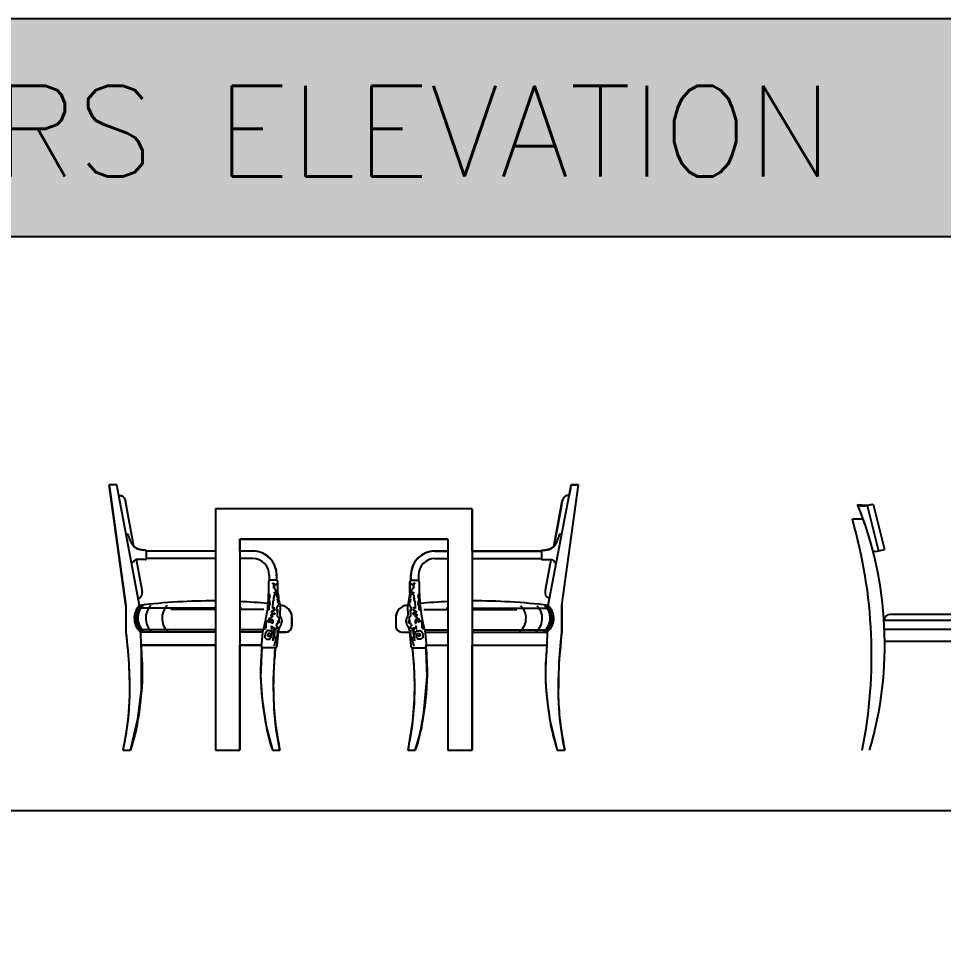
# Model space of a CAD drawing. Header units: millimetres. Extents: x 37301 to 64830, y 24173 to 38860.
# Drawn here: x 52161 to 55226, y 35821 to 38860 of the extents above; entities that cross this region are included whole.
import ezdxf

# ---------------------------------------------------------------- set-up
doc = ezdxf.new("R2010")
doc.units = ezdxf.units.MM
doc.layers.add('www.cad-blocks.net', color=7, linetype='Continuous')
doc.styles.get("Standard").update_dxf_attribs({"font": 'arial.ttf'})

# ---------------------------------------------------------------- blocks, each defined once
blk = doc.blocks.new('A$C2D207525')
for p, q in [((25, 880), (0, 880)), ((0, 880), (22.5, 719)), ((55.8, 480), (0, 880)), ((25, 880), (0, 880)), ((31.7, 844.5), (25, 880)), ((31.7, 844.5), (25, 880)), ((1499.8, 480), (1555.6, 880)), ((1499.8, 480), (1555.6, 880)), ((1530.6, 880), (1523.9, 844.5)), ((1523.9, 844.5), (1530.6, 880)), ((1555.6, 880), (1530.6, 880)), ((1530.6, 880), (1555.6, 880)), ((41, 843.3), (31.7, 844.5)), ((100.8, 480), (31.7, 844.5)), ((45.4, 841.2), (41, 843.3)), ((50.2, 836), (45.4, 841.2)), ((52.7, 830.8), (50.2, 836)), ((54, 826.7), (52.7, 830.8)), ((1454.8, 480), (1523.9, 844.5)), ((1502.3, 829.1), (1500.7, 822.2)), ((1505.4, 836.1), (1502.3, 829.1)), ((1509, 840.3), (1505.4, 836.1)), ((1512.6, 842.6), (1509, 840.3)), ((1519.9, 844.3), (1512.6, 842.6)), ((1523.9, 844.5), (1519.9, 844.3)), ((82.3, 675.6), (54, 826.7)), ((82.3, 675.6), (54, 826.7)), ((1202.8, 800), (352.8, 800)), ((352.8, 800), (352.8, 660)), ((1202.8, 660), (1202.8, 800)), ((1473.3, 675.6), (1501.6, 826.7)), ((1498.7, 811.2), (1473.3, 675.6)), ((1500.7, 822.2), (1498.7, 811.2)), ((22.5, 719), (55.8, 480)), ((56.2, 715.5), (63, 715.8)), ((1499.4, 715.5), (1492.6, 715.8)), ((87.5, 671), (82.3, 675.6)), ((432.8, 660), (432.8, 700)), ((432.8, 700), (1122.8, 700)), ((1122.8, 700), (1122.8, 660)), ((1473.3, 675.6), (1470.9, 673.3)), ((94.5, 666.9), (87.5, 671)), ((101.2, 664.7), (94.5, 666.9)), ((109.6, 663.4), (101.2, 664.7)), ((119.3, 663.2), (109.6, 663.4)), ((120.9, 662.8), (119.3, 663.2)), ((122.3, 660.2), (120.9, 662.8)), ((122.3, 660), (122.3, 660.2)), ((352.8, 660), (122.3, 660)), ((122.3, 660), (122.3, 635)), ((352.8, 660), (122.3, 660)), ((475.8, 660), (432.8, 660)), ((475.8, 660), (432.8, 660)), ((483.7, 659.6), (475.8, 660)), ((496.1, 657.4), (483.7, 659.6)), ((509.1, 652.7), (496.1, 657.4)), ((526.9, 641.6), (509.1, 652.7)), ((1035.9, 646.8), (1024.9, 638.2)), ((1047.3, 653.1), (1035.9, 646.8)), ((1056.9, 656.6), (1047.3, 653.1)), ((1071.3, 659.5), (1056.9, 656.6)), ((1076.8, 659.9), (1071.3, 659.5)), ((1122.8, 660), (1076.8, 659.9)), ((1079.8, 660), (1122.8, 660)), ((1429.1, 660), (1202.8, 660)), ((1202.8, 660), (1433.3, 660)), ((1433.3, 660.2), (1429.1, 660)), ((1434.2, 662.4), (1433.3, 660.2)), ((1433.3, 660), (1433.3, 635)), ((1443, 663.3), (1434.2, 662.4)), ((1456.3, 665.2), (1443, 663.3)), ((1462.4, 667.5), (1456.3, 665.2)), ((1470.9, 673.3), (1462.4, 667.5)), ((79.9, 622.1), (73.8, 622.2)), ((119.3, 631.7), (89, 631.7)), ((109.8, 530.6), (90.7, 631.7)), ((122.3, 635), (122.3, 634.7)), ((352.8, 635), (122.3, 635)), ((475.8, 635), (432.8, 635)), ((538.7, 629.4), (526.9, 641.6)), ((548.1, 614.3), (538.7, 629.4)), ((554.9, 592.1), (548.1, 614.3)), ((1011.8, 622.2), (1005.7, 610.1)), ((1024.9, 638.2), (1011.8, 622.2)), ((1079.8, 635), (1122.8, 635)), ((1202.8, 635), (1433.3, 635)), ((1433.3, 635), (1433.3, 634.7)), ((1436.3, 631.7), (1466.6, 631.7)), ((1445.8, 530.6), (1464.9, 631.7)), ((1475.7, 622.1), (1481.8, 622.2)), ((555.8, 561.9), (554.9, 592.1)), ((1000, 585.1), (999.8, 563.1)), ((1002, 598.7), (1000, 585.1)), ((1005.7, 610.1), (1002, 598.7)), ((528.1, 558.3), (528.1, 533.7)), ((530.8, 580), (530.8, 562.8)), ((554.3, 563.3), (533.1, 563.3)), ((542.8, 551.9), (542.8, 553.7)), ((542.8, 553.7), (545.5, 553.7)), ((543.7, 551.9), (542.8, 551.9)), ((543.7, 550.1), (543.7, 551.9)), ((545.5, 553.7), (545.5, 549.2)), ((555.8, 563.1), (555.8, 580)), ((557.8, 561.9), (555.8, 561.9)), ((559.3, 558.3), (557.8, 561.9)), ((559.3, 555.4), (559.3, 558.3)), ((559.3, 521.7), (559.3, 558.3)), ((559.3, 525.2), (559.3, 555.4)), ((996.8, 560.5), (996.3, 558.3)), ((996.3, 558.3), (996.3, 521.7)), ((996.3, 521.7), (996.3, 558.3)), ((998.4, 562.4), (996.8, 560.5)), ((999.8, 563.1), (998.4, 562.4)), ((999.8, 563.1), (999.8, 580)), ((1001.3, 563.3), (1022.5, 563.3)), ((1012.8, 553.7), (1010.1, 553.7)), ((1010.1, 553.7), (1010.1, 549.2)), ((1011.9, 550.1), (1011.9, 551.9)), ((1011.9, 551.9), (1012.8, 551.9)), ((1012.8, 551.9), (1012.8, 553.7)), ((1024.8, 580), (1024.8, 562.8)), ((1027.5, 558.3), (1027.5, 533.7)), ((545.5, 550.1), (543.7, 550.1)), ((545.5, 537.4), (545.5, 550.1)), ((545.5, 549.2), (548.2, 549.2)), ((549.2, 539.2), (545.5, 539.2)), ((545.5, 539.2), (545.5, 537.4)), ((547.3, 523.8), (547.3, 521.1)), ((548.2, 549.2), (548.2, 548.3)), ((548.2, 548.3), (550.1, 548.3)), ((549.2, 534.7), (549.2, 539.2)), ((550.1, 534.7), (549.2, 534.7)), ((550.1, 548.3), (550.1, 546.5)), ((550.1, 546.5), (551.9, 546.5)), ((550.1, 531.1), (550.1, 534.7)), ((552.8, 531.1), (550.1, 531.1)), ((551.9, 546.5), (551.9, 551)), ((551.9, 551), (554.6, 551)), ((552.8, 523.8), (552.8, 531.1)), ((553.7, 523.8), (552.8, 523.8)), ((553.7, 520.2), (553.7, 523.8)), ((560.2, 513.3), (559.3, 525.2)), ((996.3, 521.7), (989.8, 480)), ((1003.7, 551), (1001, 551)), ((1001.9, 520.2), (1001.9, 523.8)), ((1001.9, 523.8), (1002.8, 523.8)), ((1002.8, 523.8), (1002.8, 531.1)), ((1002.8, 531.1), (1005.5, 531.1)), ((1003.7, 546.5), (1003.7, 551)), ((1005.5, 546.5), (1003.7, 546.5)), ((1007.4, 548.3), (1005.5, 548.3)), ((1005.5, 548.3), (1005.5, 546.5)), ((1005.5, 531.1), (1005.5, 534.7)), ((1005.5, 534.7), (1006.4, 534.7)), ((1006.4, 534.7), (1006.4, 539.2)), ((1006.4, 539.2), (1010.1, 539.2)), ((1010.1, 549.2), (1007.4, 549.2)), ((1007.4, 549.2), (1007.4, 548.3)), ((1008.3, 523.8), (1008.3, 521.1)), ((1010.1, 537.4), (1010.1, 550.1)), ((1010.1, 550.1), (1011.9, 550.1)), ((1010.1, 539.2), (1010.1, 537.4)), ((530.1, 502.1), (529.2, 502.1)), ((529.2, 502.1), (529.2, 496.6)), ((529.2, 496.6), (530.1, 496.6)), ((530.1, 518.4), (530.1, 515.7)), ((530.1, 515.7), (531.9, 515.7)), ((531.9, 504.8), (530.1, 504.8)), ((530.1, 504.8), (530.1, 502.1)), ((530.1, 496.6), (530.1, 494.8)), ((530.1, 494.8), (531, 494.8)), ((531, 494.8), (531, 490.3)), ((531.9, 515.7), (531.9, 512)), ((531.9, 512), (532.8, 512)), ((533.7, 509.3), (531.9, 509.3)), ((531.9, 509.3), (531.9, 504.8)), ((532.8, 512), (532.8, 509.3)), ((532.8, 509.3), (533.7, 509.3)), ((542.8, 491.2), (541.9, 491.2)), ((541.9, 491.2), (541.9, 489.4)), ((545.5, 494.8), (542.8, 494.8)), ((542.8, 494.8), (542.8, 491.2)), ((545.5, 504.8), (544.6, 504.8)), ((544.6, 504.8), (544.6, 496.6)), ((544.6, 496.6), (545.5, 496.6)), ((546.4, 511.1), (545.5, 511.1)), ((545.5, 511.1), (545.5, 503.9)), ((545.5, 503.9), (545.5, 506.6)), ((545.5, 506.6), (545.5, 504.8)), ((545.5, 503.9), (548.2, 503.9)), ((548.2, 503.9), (545.5, 503.9)), ((545.5, 496.6), (545.5, 494.8)), ((547.3, 512.9), (546.4, 512.9)), ((546.4, 512.9), (546.4, 511.1)), ((547.3, 521.1), (548.2, 521.1)), ((549.2, 514.8), (547.3, 514.8)), ((547.3, 514.8), (547.3, 512.9)), ((548.2, 521.1), (548.2, 518.4)), ((548.2, 518.4), (549.2, 518.4)), ((549.2, 518.4), (549.2, 514.8)), ((555.5, 520.2), (553.7, 520.2)), ((554.6, 513.8), (554.6, 518.4)), ((554.6, 518.4), (555.5, 518.4)), ((555.5, 513.8), (554.6, 513.8)), ((555.5, 518.4), (555.5, 520.2)), ((555.5, 509.3), (555.5, 513.8)), ((556.4, 509.3), (555.5, 509.3)), ((556.4, 507.5), (556.4, 509.3)), ((558.2, 507.5), (556.4, 507.5)), ((557.3, 502.1), (557.3, 498.4)), ((557.3, 498.4), (558.2, 498.4)), ((558.2, 504.8), (558.2, 507.5)), ((560, 504.8), (558.2, 504.8)), ((558.2, 498.4), (558.2, 490.3)), ((563.3, 493.1), (560.2, 513.3)), ((565.8, 480), (563.3, 493.1)), ((995.6, 504.8), (997.4, 504.8)), ((997.4, 504.8), (997.4, 507.5)), ((997.4, 507.5), (999.2, 507.5)), ((998.3, 498.4), (997.4, 498.4)), ((997.4, 498.4), (997.4, 490.3)), ((998.3, 502.1), (998.3, 498.4)), ((999.2, 507.5), (999.2, 509.3)), ((999.2, 509.3), (1000.1, 509.3)), ((1000.1, 518.4), (1000.1, 520.2)), ((1000.1, 520.2), (1001.9, 520.2)), ((1001, 518.4), (1000.1, 518.4)), ((1000.1, 509.3), (1000.1, 513.8)), ((1000.1, 513.8), (1001, 513.8)), ((1001, 513.8), (1001, 518.4)), ((1007.4, 518.4), (1006.4, 518.4)), ((1006.4, 518.4), (1006.4, 514.8)), ((1006.4, 514.8), (1008.3, 514.8)), ((1008.3, 521.1), (1007.4, 521.1)), ((1007.4, 521.1), (1007.4, 518.4)), ((1010.1, 503.9), (1007.4, 503.9)), ((1007.4, 503.9), (1010.1, 503.9)), ((1008.3, 514.8), (1008.3, 512.9)), ((1008.3, 512.9), (1009.2, 512.9)), ((1009.2, 512.9), (1009.2, 511.1)), ((1009.2, 511.1), (1010.1, 511.1)), ((1010.1, 511.1), (1010.1, 503.9)), ((1010.1, 503.9), (1010.1, 506.6)), ((1010.1, 506.6), (1010.1, 504.8)), ((1010.1, 504.8), (1011, 504.8)), ((1011, 496.6), (1010.1, 496.6)), ((1010.1, 496.6), (1010.1, 494.8)), ((1010.1, 494.8), (1012.8, 494.8)), ((1011, 504.8), (1011, 496.6)), ((1012.8, 494.8), (1012.8, 491.2)), ((1012.8, 491.2), (1013.7, 491.2)), ((1013.7, 491.2), (1013.7, 489.4)), ((1022.8, 509.3), (1021.9, 509.3)), ((1021.9, 509.3), (1023.7, 509.3)), ((1023.7, 512), (1022.8, 512)), ((1022.8, 512), (1022.8, 509.3)), ((1025.5, 515.7), (1023.7, 515.7)), ((1023.7, 515.7), (1023.7, 512)), ((1023.7, 509.3), (1023.7, 504.8)), ((1023.7, 504.8), (1025.5, 504.8)), ((1025.5, 494.8), (1024.6, 494.8)), ((1024.6, 494.8), (1024.6, 490.3)), ((1025.5, 518.4), (1025.5, 515.7)), ((1025.5, 504.8), (1025.5, 502.1)), ((1025.5, 502.1), (1026.4, 502.1)), ((1026.4, 496.6), (1025.5, 496.6)), ((1025.5, 496.6), (1025.5, 494.8)), ((1026.4, 502.1), (1026.4, 496.6)), ((55.8, 480), (55.8, 391.6)), ((55.8, 480), (55.8, 391.6)), ((352.8, 471), (106.7, 471)), ((352.8, 466.8), (204.2, 466.8)), ((438.7, 471), (432.8, 471)), ((512.4, 466.8), (432.8, 466.8)), ((529.2, 464.9), (527.4, 464.9)), ((527.4, 464.9), (527.4, 464)), ((530.1, 478.5), (529.2, 478.5)), ((529.2, 478.5), (529.2, 464.9)), ((531, 480.3), (530.1, 480.3)), ((530.1, 480.3), (530.1, 478.5)), ((531, 490.3), (531.9, 490.3)), ((532.8, 483.1), (531, 483.1)), ((531, 483.1), (531, 480.3)), ((531.9, 490.3), (531.9, 486.7)), ((531.9, 486.7), (532.8, 486.7)), ((532.8, 486.7), (532.8, 483.1)), ((541.9, 460.4), (538.3, 460.4)), ((538.3, 460.4), (538.3, 455)), ((542.8, 483.1), (541, 483.1)), ((541, 483.1), (541, 469.5)), ((541, 469.5), (543.7, 469.5)), ((541.9, 489.4), (542.8, 489.4)), ((541.9, 462.2), (541.9, 464)), ((541.9, 464), (541.9, 460.4)), ((542.8, 462.2), (541.9, 462.2)), ((542.8, 489.4), (542.8, 483.1)), ((542.8, 460.4), (542.8, 462.2)), ((545.5, 460.4), (542.8, 460.4)), ((543.7, 469.5), (543.7, 471.3)), ((543.7, 471.3), (545.5, 471.3)), ((545.5, 471.3), (545.5, 474)), ((545.5, 474), (545.5, 460.4)), ((554.6, 466.7), (552.8, 466.7)), ((552.8, 466.7), (552.8, 464.9)), ((552.8, 464.9), (553.7, 464.9)), ((553.7, 464.9), (553.7, 463.1)), ((553.7, 463.1), (557.3, 463.1)), ((555.5, 471.3), (554.6, 471.3)), ((554.6, 471.3), (554.6, 466.7)), ((556.4, 474.9), (555.5, 474.9)), ((555.5, 474.9), (555.5, 471.3)), ((559.1, 476.7), (556.4, 476.7)), ((556.4, 476.7), (556.4, 474.9)), ((557.3, 463.1), (557.3, 465.8)), ((557.3, 465.8), (558.2, 465.8)), ((558.2, 490.3), (560, 490.3)), ((558.2, 465.8), (558.2, 456.8)), ((560.9, 481.2), (559.1, 481.2)), ((559.1, 481.2), (559.1, 476.7)), ((560, 490.3), (560, 487.6)), ((560, 487.6), (560.9, 487.6)), ((560.9, 487.6), (560.9, 484.9)), ((560.9, 484.9), (561.9, 484.9)), ((561.9, 483.1), (560.9, 483.1)), ((560.9, 483.1), (560.9, 481.2)), ((561.9, 484.9), (561.9, 483.1)), ((569.7, 479.8), (565.8, 480)), ((579.8, 477.5), (569.7, 479.8)), ((589.6, 472.1), (579.8, 477.5)), ((596.6, 465.5), (589.6, 472.1)), ((603.2, 454.1), (596.6, 465.5)), ((956.7, 462.5), (953.4, 456.6)), ((957.9, 464.1), (956.7, 462.5)), ((963.5, 470.1), (957.9, 464.1)), ((970.8, 475.2), (963.5, 470.1)), ((977.4, 478), (970.8, 475.2)), ((985.9, 479.8), (977.4, 478)), ((989.8, 480), (985.9, 479.8)), ((994.7, 484.9), (993.7, 484.9)), ((993.7, 484.9), (993.7, 483.1)), ((993.7, 483.1), (994.7, 483.1)), ((995.6, 487.6), (994.7, 487.6)), ((994.7, 487.6), (994.7, 484.9)), ((994.7, 483.1), (994.7, 481.2)), ((994.7, 481.2), (996.5, 481.2)), ((997.4, 490.3), (995.6, 490.3)), ((995.6, 490.3), (995.6, 487.6)), ((996.5, 481.2), (996.5, 476.7)), ((996.5, 476.7), (999.2, 476.7)), ((998.3, 465.8), (997.4, 465.8)), ((997.4, 465.8), (997.4, 456.8)), ((998.3, 463.1), (998.3, 465.8)), ((1001.9, 463.1), (998.3, 463.1)), ((999.2, 476.7), (999.2, 474.9)), ((999.2, 474.9), (1000.1, 474.9)), ((1000.1, 474.9), (1000.1, 471.3)), ((1000.1, 471.3), (1001, 471.3)), ((1001, 471.3), (1001, 466.7)), ((1001, 466.7), (1002.8, 466.7)), ((1002.8, 464.9), (1001.9, 464.9)), ((1001.9, 464.9), (1001.9, 463.1)), ((1002.8, 466.7), (1002.8, 464.9)), ((1010.1, 471.3), (1010.1, 474)), ((1010.1, 474), (1010.1, 460.4)), ((1011.9, 471.3), (1010.1, 471.3)), ((1010.1, 460.4), (1012.8, 460.4)), ((1011.9, 469.5), (1011.9, 471.3)), ((1014.6, 469.5), (1011.9, 469.5)), ((1013.7, 489.4), (1012.8, 489.4)), ((1012.8, 489.4), (1012.8, 483.1)), ((1012.8, 483.1), (1014.6, 483.1)), ((1012.8, 460.4), (1012.8, 462.2)), ((1012.8, 462.2), (1013.7, 462.2)), ((1013.7, 462.2), (1013.7, 464)), ((1013.7, 464), (1013.7, 460.4)), ((1013.7, 460.4), (1017.3, 460.4)), ((1014.6, 483.1), (1014.6, 469.5)), ((1017.3, 460.4), (1017.3, 455)), ((1023.7, 486.7), (1022.8, 486.7)), ((1022.8, 486.7), (1022.8, 483.1)), ((1022.8, 483.1), (1024.6, 483.1)), ((1024.6, 490.3), (1023.7, 490.3)), ((1023.7, 490.3), (1023.7, 486.7)), ((1024.6, 483.1), (1024.6, 480.3)), ((1024.6, 480.3), (1025.5, 480.3)), ((1025.5, 480.3), (1025.5, 478.5)), ((1025.5, 478.5), (1026.4, 478.5)), ((1026.4, 478.5), (1026.4, 464.9)), ((1026.4, 464.9), (1028.2, 464.9)), ((1028.2, 464.9), (1028.2, 464)), ((1043.2, 466.8), (1122.8, 466.8)), ((1116.9, 471), (1122.8, 471)), ((1202.8, 471), (1448.9, 471)), ((1202.8, 466.8), (1351.4, 466.8)), ((1499.8, 465.4), (1499.8, 480)), ((1499.8, 480), (1499.8, 391.6)), ((1499.8, 424), (1499.8, 465.4)), ((521, 429.6), (521, 426.9)), ((528.3, 430.5), (527.4, 430.5)), ((527.4, 430.5), (527.4, 425.1)), ((529.2, 432.3), (528.3, 432.3)), ((528.3, 432.3), (528.3, 430.5)), ((529.2, 436), (529.2, 436.9)), ((529.2, 436.9), (529.2, 432.3)), ((532.8, 436), (529.2, 436)), ((536.5, 436.9), (532.8, 436.9)), ((532.8, 436.9), (532.8, 436)), ((532.8, 426), (532.8, 430.5)), ((532.8, 430.5), (534.6, 430.5)), ((534.6, 430.5), (534.6, 432.3)), ((534.6, 432.3), (541.9, 432.3)), ((536.5, 447.7), (535.6, 447.7)), ((535.6, 447.7), (535.6, 444.1)), ((535.6, 444.1), (538.3, 444.1)), ((540.1, 450.4), (536.5, 450.4)), ((536.5, 450.4), (536.5, 447.7)), ((538.3, 440.5), (536.5, 440.5)), ((536.5, 440.5), (536.5, 436.9)), ((538.3, 455), (541, 455)), ((538.3, 444.1), (538.3, 443.2)), ((538.3, 443.2), (541.9, 443.2)), ((540.1, 442.3), (538.3, 442.3)), ((538.3, 442.3), (538.3, 440.5)), ((540.1, 449.5), (540.1, 450.4)), ((546.4, 449.5), (540.1, 449.5)), ((541.9, 444.1), (540.1, 444.1)), ((540.1, 444.1), (540.1, 442.3)), ((541, 455), (541, 454.1)), ((541, 454.1), (549.2, 454.1)), ((541.9, 443.2), (541.9, 444.1)), ((541.9, 432.3), (541.9, 421.5)), ((549.2, 451.3), (546.4, 451.3)), ((546.4, 451.3), (546.4, 449.5)), ((549.2, 454.1), (549.2, 451.3)), ((556.4, 454.1), (555.5, 454.1)), ((555.5, 454.1), (557.3, 454.1)), ((558.2, 456.8), (556.4, 456.8)), ((556.4, 456.8), (556.4, 454.1)), ((557.3, 447.7), (556.4, 447.7)), ((556.4, 447.7), (556.4, 445.9)), ((556.4, 445.9), (557.3, 445.9)), ((557.3, 454.1), (557.3, 447.7)), ((557.3, 445.9), (557.3, 444.1)), ((557.3, 444.1), (558.2, 444.1)), ((558.2, 444.1), (558.2, 442.3)), ((558.2, 442.3), (560, 442.3)), ((560, 442.3), (560, 441.4)), ((560, 441.4), (561.9, 441.4)), ((561.9, 429.6), (560, 429.6)), ((560, 429.6), (560, 427.8)), ((561.9, 441.4), (561.9, 429.6)), ((605, 448), (603.2, 454.1)), ((605.8, 440), (605, 448)), ((605.8, 411.6), (605.8, 440)), ((605.8, 440), (605.8, 411.6)), ((950.3, 446.4), (949.8, 440)), ((949.8, 440), (949.8, 411.6)), ((949.8, 440), (949.8, 411.6)), ((953.4, 456.6), (950.3, 446.4)), ((995.6, 441.4), (993.7, 441.4)), ((993.7, 441.4), (993.7, 429.6)), ((993.7, 429.6), (995.6, 429.6)), ((997.4, 442.3), (995.6, 442.3)), ((995.6, 442.3), (995.6, 441.4)), ((995.6, 429.6), (995.6, 427.8)), ((997.4, 456.8), (999.2, 456.8)), ((998.3, 444.1), (997.4, 444.1)), ((997.4, 444.1), (997.4, 442.3)), ((1000.1, 454.1), (998.3, 454.1)), ((998.3, 454.1), (998.3, 447.7)), ((998.3, 447.7), (999.2, 447.7)), ((999.2, 445.9), (998.3, 445.9)), ((998.3, 445.9), (998.3, 444.1)), ((999.2, 456.8), (999.2, 454.1)), ((999.2, 454.1), (1000.1, 454.1)), ((999.2, 447.7), (999.2, 445.9)), ((1014.6, 454.1), (1006.4, 454.1)), ((1006.4, 454.1), (1006.4, 451.3)), ((1006.4, 451.3), (1009.2, 451.3)), ((1009.2, 451.3), (1009.2, 449.5)), ((1009.2, 449.5), (1015.5, 449.5)), ((1013.7, 443.2), (1013.7, 444.1)), ((1013.7, 444.1), (1015.5, 444.1)), ((1017.3, 443.2), (1013.7, 443.2)), ((1021, 432.3), (1013.7, 432.3)), ((1013.7, 432.3), (1013.7, 421.5)), ((1017.3, 455), (1014.6, 455)), ((1014.6, 455), (1014.6, 454.1)), ((1015.5, 449.5), (1015.5, 450.4)), ((1015.5, 450.4), (1019.1, 450.4)), ((1015.5, 444.1), (1015.5, 442.3)), ((1015.5, 442.3), (1017.3, 442.3)), ((1020, 444.1), (1017.3, 444.1)), ((1017.3, 444.1), (1017.3, 443.2)), ((1017.3, 442.3), (1017.3, 440.5)), ((1017.3, 440.5), (1019.1, 440.5)), ((1019.1, 450.4), (1019.1, 447.7)), ((1019.1, 447.7), (1020, 447.7)), ((1019.1, 440.5), (1019.1, 436.9)), ((1019.1, 436.9), (1022.8, 436.9)), ((1020, 447.7), (1020, 444.1)), ((1021, 430.5), (1021, 432.3)), ((1022.8, 430.5), (1021, 430.5)), ((1022.8, 436.9), (1022.8, 436)), ((1022.8, 436), (1026.4, 436)), ((1022.8, 426), (1022.8, 430.5)), ((1026.4, 436), (1026.4, 436.9)), ((1026.4, 436.9), (1026.4, 432.3)), ((1026.4, 432.3), (1027.3, 432.3)), ((1027.3, 432.3), (1027.3, 430.5)), ((1027.3, 430.5), (1028.2, 430.5)), ((1028.2, 430.5), (1028.2, 425.1)), ((1034.6, 429.6), (1034.6, 426.9)), ((352.8, 399.2), (103.5, 399.2)), ((508.7, 399.2), (432.8, 399.2)), ((516.5, 401.5), (515.6, 401.5)), ((517.4, 403.3), (516.5, 403.3)), ((516.5, 403.3), (516.5, 401.5)), ((519.2, 406.1), (517.4, 406.1)), ((517.4, 406.1), (517.4, 403.3)), ((520.1, 420.6), (519.2, 420.6)), ((519.2, 420.6), (519.2, 406.1)), ((521, 426.9), (520.1, 426.9)), ((520.1, 426.9), (520.1, 420.6)), ((527.4, 425.1), (529.2, 425.1)), ((529.2, 425.1), (529.2, 424.2)), ((529.2, 424.2), (531, 424.2)), ((531, 424.2), (531, 426)), ((531, 426), (532.8, 426)), ((538.3, 401.5), (535.6, 401.5)), ((538.3, 420.6), (538.3, 426)), ((538.3, 426), (539.2, 426)), ((540.1, 420.6), (538.3, 420.6)), ((538.3, 407), (538.3, 412.4)), ((538.3, 412.4), (538.3, 409.7)), ((538.3, 409.7), (539.2, 409.7)), ((541, 407), (538.3, 407)), ((539.2, 406.1), (538.3, 406.1)), ((538.3, 406.1), (538.3, 401.5)), ((539.2, 409.7), (539.2, 406.1)), ((541.9, 421.5), (540.1, 421.5)), ((540.1, 421.5), (540.1, 420.6)), ((541, 405.2), (541, 407)), ((541.9, 405.2), (541, 405.2)), ((544.6, 406.1), (541.9, 406.1)), ((541.9, 406.1), (541.9, 403.3)), ((541.9, 403.3), (541.9, 405.2)), ((544.6, 405.2), (544.6, 406.1)), ((548.2, 405.2), (544.6, 405.2)), ((544.6, 397.9), (544.6, 401.5)), ((544.6, 401.5), (548.2, 401.5)), ((548.2, 401.5), (548.2, 405.2)), ((551.9, 401.5), (551, 401.5)), ((551, 401.5), (551, 397)), ((555.5, 404.2), (551.9, 404.2)), ((551.9, 404.2), (551.9, 401.5)), ((554.6, 415.1), (553.7, 415.1)), ((553.7, 415.1), (553.7, 412.4)), ((553.7, 412.4), (555.5, 412.4)), ((556.4, 416.9), (554.6, 416.9)), ((554.6, 416.9), (554.6, 415.1)), ((555.5, 412.4), (555.5, 410.6)), ((555.5, 410.6), (556.4, 410.6)), ((556.4, 407), (555.5, 407)), ((555.5, 407), (555.5, 404.2)), ((557.3, 419.6), (556.4, 419.6)), ((556.4, 419.6), (556.4, 416.9)), ((556.4, 410.6), (556.4, 407)), ((556.4, 405.2), (560, 405.2)), ((557.3, 418.7), (557.3, 421.5)), ((557.3, 421.5), (557.3, 419.6)), ((558.2, 420.6), (557.3, 420.6)), ((557.3, 420.6), (557.3, 418.7)), ((560, 423.3), (558.2, 423.3)), ((558.2, 423.3), (558.2, 420.6)), ((560, 427.8), (559.1, 427.8)), ((559.1, 427.8), (559.1, 426)), ((559.1, 426), (565.5, 426)), ((560, 421.5), (560, 423.3)), ((563.7, 422.4), (560, 422.4)), ((560, 422.4), (560, 421.5)), ((560, 405.2), (560, 403.3)), ((560, 403.3), (560.9, 403.3)), ((560.9, 403.3), (560.9, 397.9)), ((565.5, 426), (563.7, 426)), ((563.7, 426), (563.7, 422.4)), ((596.5, 394.8), (602.4, 400.5)), ((602.4, 400.5), (605.6, 408.9)), ((605.6, 408.9), (605.8, 411.6)), ((949.8, 411.6), (950.2, 407.9)), ((950.2, 407.9), (952, 402.5)), ((952, 402.5), (955.7, 397.5)), ((996.5, 426), (990.1, 426)), ((990.1, 426), (991.9, 426)), ((991.9, 426), (991.9, 422.4)), ((991.9, 422.4), (995.6, 422.4)), ((995.6, 403.3), (994.7, 403.3)), ((994.7, 403.3), (994.7, 397.9)), ((995.6, 427.8), (996.5, 427.8)), ((995.6, 421.5), (995.6, 423.3)), ((995.6, 423.3), (997.4, 423.3)), ((995.6, 422.4), (995.6, 421.5)), ((999.2, 405.2), (995.6, 405.2)), ((995.6, 405.2), (995.6, 403.3)), ((996.5, 427.8), (996.5, 426)), ((997.4, 423.3), (997.4, 420.6)), ((997.4, 420.6), (998.3, 420.6)), ((998.3, 418.7), (998.3, 421.5)), ((998.3, 421.5), (998.3, 419.6)), ((998.3, 420.6), (998.3, 418.7)), ((998.3, 419.6), (999.2, 419.6)), ((999.2, 419.6), (999.2, 416.9)), ((999.2, 416.9), (1001, 416.9)), ((1000.1, 410.6), (999.2, 410.6)), ((999.2, 410.6), (999.2, 407)), ((999.2, 407), (1000.1, 407)), ((1001.9, 412.4), (1000.1, 412.4)), ((1000.1, 412.4), (1000.1, 410.6)), ((1000.1, 407), (1000.1, 404.2)), ((1000.1, 404.2), (1003.7, 404.2)), ((1001, 416.9), (1001, 415.1)), ((1001, 415.1), (1001.9, 415.1)), ((1001.9, 415.1), (1001.9, 412.4)), ((1003.7, 404.2), (1003.7, 401.5)), ((1003.7, 401.5), (1004.6, 401.5)), ((1004.6, 401.5), (1004.6, 397)), ((1007.4, 401.5), (1007.4, 405.2)), ((1007.4, 405.2), (1011, 405.2)), ((1011, 401.5), (1007.4, 401.5)), ((1011, 405.2), (1011, 406.1)), ((1011, 406.1), (1013.7, 406.1)), ((1011, 397.9), (1011, 401.5)), ((1013.7, 421.5), (1015.5, 421.5)), ((1013.7, 406.1), (1013.7, 403.3)), ((1013.7, 403.3), (1013.7, 405.2)), ((1013.7, 405.2), (1014.6, 405.2)), ((1014.6, 405.2), (1014.6, 407)), ((1014.6, 407), (1017.3, 407)), ((1015.5, 421.5), (1015.5, 420.6)), ((1015.5, 420.6), (1017.3, 420.6)), ((1017.3, 426), (1016.4, 426)), ((1017.3, 409.7), (1016.4, 409.7)), ((1016.4, 409.7), (1016.4, 406.1)), ((1016.4, 406.1), (1017.3, 406.1)), ((1017.3, 420.6), (1017.3, 426)), ((1017.3, 407), (1017.3, 412.4)), ((1017.3, 412.4), (1017.3, 409.7)), ((1017.3, 406.1), (1017.3, 401.5)), ((1017.3, 401.5), (1020, 401.5)), ((1024.6, 426), (1022.8, 426)), ((1024.6, 424.2), (1024.6, 426)), ((1026.4, 424.2), (1024.6, 424.2)), ((1028.2, 425.1), (1026.4, 425.1)), ((1026.4, 425.1), (1026.4, 424.2)), ((1034.6, 426.9), (1035.5, 426.9)), ((1035.5, 426.9), (1035.5, 420.6)), ((1035.5, 420.6), (1036.4, 420.6)), ((1036.4, 420.6), (1036.4, 406.1)), ((1036.4, 406.1), (1038.2, 406.1)), ((1038.2, 406.1), (1038.2, 403.3)), ((1038.2, 403.3), (1039.1, 403.3)), ((1039.1, 403.3), (1039.1, 401.5)), ((1039.1, 401.5), (1040, 401.5)), ((1046.9, 399.2), (1122.8, 399.2)), ((1202.8, 399.2), (1452.1, 399.2)), ((1499.8, 391.6), (1499.8, 424)), ((55.8, 391.6), (60.7, 340.2)), ((103.5, 391.6), (104.9, 347.7)), ((352.8, 391.6), (103.5, 391.6)), ((508.7, 391.6), (432.8, 391.6)), ((516.5, 381.6), (515.6, 381.6)), ((515.6, 381.6), (515.6, 372.5)), ((515.6, 372.5), (518.3, 372.5)), ((518.3, 387), (516.5, 387)), ((516.5, 387), (516.5, 381.6)), ((519.2, 389.8), (518.3, 389.8)), ((518.3, 389.8), (518.3, 387)), ((518.3, 372.5), (518.3, 370.7)), ((518.3, 370.7), (520.1, 370.7)), ((521.9, 392.5), (519.2, 392.5)), ((519.2, 392.5), (519.2, 389.8)), ((520.1, 370.7), (520.1, 369.8)), ((520.1, 369.8), (521.9, 369.8)), ((524.7, 395.2), (521.9, 395.2)), ((521.9, 395.2), (521.9, 392.5)), ((521.9, 369.8), (521.9, 368)), ((521.9, 368), (533.7, 368)), ((528.3, 397), (524.7, 397)), ((524.7, 397), (524.7, 395.2)), ((525.6, 382.5), (524.7, 382.5)), ((524.7, 382.5), (524.7, 378.9)), ((524.7, 378.9), (526.5, 378.9)), ((532.8, 387), (525.6, 387)), ((525.6, 387), (525.6, 382.5)), ((526.5, 378.9), (526.5, 378)), ((526.5, 378), (531, 378)), ((528.3, 396.1), (528.3, 397)), ((530.1, 396.1), (528.3, 396.1)), ((530.1, 395.2), (530.1, 396.1)), ((533.7, 395.2), (530.1, 395.2)), ((531, 378), (531, 380.7)), ((532.8, 386.1), (532.8, 387)), ((536.5, 386.1), (532.8, 386.1)), ((533.7, 394.3), (533.7, 395.2)), ((538.3, 394.3), (533.7, 394.3)), ((533.7, 368), (533.7, 372.5)), ((533.7, 372.5), (537.4, 372.5)), ((536.5, 381.6), (536.5, 386.1)), ((537.4, 381.6), (536.5, 381.6)), ((537.4, 372.5), (537.4, 381.6)), ((538.3, 392.5), (538.3, 394.3)), ((540.1, 392.5), (538.3, 392.5)), ((540.1, 383.4), (540.1, 392.5)), ((543.7, 362.6), (543.7, 372.5)), ((543.7, 372.5), (544.6, 372.5)), ((545.5, 397.9), (544.6, 397.9)), ((544.6, 372.5), (544.6, 396.1)), ((544.6, 396.1), (545.5, 396.1)), ((546.4, 369.8), (544.6, 369.8)), ((544.6, 369.8), (544.6, 367.1)), ((545.5, 396.1), (545.5, 397.9)), ((547.3, 380.7), (546.4, 380.7)), ((546.4, 380.7), (546.4, 369.8)), ((548.2, 384.3), (547.3, 384.3)), ((547.3, 384.3), (547.3, 380.7)), ((551, 397), (548.2, 397)), ((548.2, 397), (548.2, 384.3)), ((554.6, 376.2), (552.8, 376.2)), ((552.8, 376.2), (552.8, 365.3)), ((557.3, 377.1), (554.6, 377.1)), ((554.6, 377.1), (554.6, 376.2)), ((555.5, 344.4), (560, 391.2)), ((559.1, 396.1), (557.3, 396.1)), ((557.3, 396.1), (557.3, 388.9)), ((557.3, 388.9), (558.2, 388.9)), ((558.2, 385.2), (557.3, 385.2)), ((557.3, 385.2), (557.3, 377.1)), ((558.2, 388.9), (558.2, 385.2)), ((560.9, 397.9), (559.1, 397.9)), ((559.1, 397.9), (559.1, 396.1)), ((560, 391.2), (585.8, 391.6)), ((585.8, 391.6), (560, 391.6)), ((585.8, 391.6), (591.9, 392.6)), ((591.9, 392.6), (596.5, 394.8)), ((955.7, 397.5), (958.8, 395)), ((958.8, 395), (963, 392.9)), ((963, 392.9), (969.8, 391.6)), ((969.8, 391.6), (995.6, 391.2)), ((969.8, 391.6), (995.6, 391.6)), ((994.7, 397.9), (996.5, 397.9)), ((995.6, 391.2), (998.9, 357)), ((996.5, 397.9), (996.5, 396.1)), ((996.5, 396.1), (998.3, 396.1)), ((998.3, 388.9), (997.4, 388.9)), ((997.4, 388.9), (997.4, 385.2)), ((997.4, 385.2), (998.3, 385.2)), ((998.3, 396.1), (998.3, 388.9)), ((998.3, 385.2), (998.3, 377.1)), ((998.3, 377.1), (1001, 377.1)), ((1001, 377.1), (1001, 376.2)), ((1001, 376.2), (1002.8, 376.2)), ((1002.8, 376.2), (1002.8, 365.3)), ((1004.6, 397), (1007.4, 397)), ((1007.4, 397), (1007.4, 384.3)), ((1007.4, 384.3), (1008.3, 384.3)), ((1008.3, 384.3), (1008.3, 380.7)), ((1008.3, 380.7), (1009.2, 380.7)), ((1009.2, 380.7), (1009.2, 369.8)), ((1009.2, 369.8), (1011, 369.8)), ((1010.1, 396.1), (1010.1, 397.9)), ((1010.1, 397.9), (1011, 397.9)), ((1011, 396.1), (1010.1, 396.1)), ((1011, 372.5), (1011, 396.1)), ((1011.9, 372.5), (1011, 372.5)), ((1011, 369.8), (1011, 367.1)), ((1011.9, 362.6), (1011.9, 372.5)), ((1015.5, 383.4), (1015.5, 392.5)), ((1015.5, 392.5), (1017.3, 392.5)), ((1017.3, 392.5), (1017.3, 394.3)), ((1017.3, 394.3), (1021.9, 394.3)), ((1018.2, 372.5), (1018.2, 381.6)), ((1018.2, 381.6), (1019.1, 381.6)), ((1021.9, 372.5), (1018.2, 372.5)), ((1019.1, 381.6), (1019.1, 386.1)), ((1019.1, 386.1), (1022.8, 386.1)), ((1021.9, 394.3), (1021.9, 395.2)), ((1021.9, 395.2), (1025.5, 395.2)), ((1021.9, 368), (1021.9, 372.5)), ((1033.7, 368), (1021.9, 368)), ((1022.8, 386.1), (1022.8, 387)), ((1022.8, 387), (1030, 387)), ((1024.6, 378), (1024.6, 380.7)), ((1029.1, 378), (1024.6, 378)), ((1025.5, 395.2), (1025.5, 396.1)), ((1025.5, 396.1), (1027.3, 396.1)), ((1027.3, 396.1), (1027.3, 397)), ((1027.3, 397), (1030.9, 397)), ((1030.9, 378.9), (1029.1, 378.9)), ((1029.1, 378.9), (1029.1, 378)), ((1030, 387), (1030, 382.5)), ((1030, 382.5), (1030.9, 382.5)), ((1030.9, 397), (1030.9, 395.2)), ((1030.9, 395.2), (1033.7, 395.2)), ((1030.9, 382.5), (1030.9, 378.9)), ((1033.7, 395.2), (1033.7, 392.5)), ((1033.7, 392.5), (1036.4, 392.5)), ((1035.5, 369.8), (1033.7, 369.8)), ((1033.7, 369.8), (1033.7, 368)), ((1037.3, 370.7), (1035.5, 370.7)), ((1035.5, 370.7), (1035.5, 369.8)), ((1036.4, 392.5), (1036.4, 389.8)), ((1036.4, 389.8), (1037.3, 389.8)), ((1037.3, 389.8), (1037.3, 387)), ((1037.3, 387), (1039.1, 387)), ((1040, 372.5), (1037.3, 372.5)), ((1037.3, 372.5), (1037.3, 370.7)), ((1039.1, 387), (1039.1, 381.6)), ((1039.1, 381.6), (1040, 381.6)), ((1040, 381.6), (1040, 372.5)), ((1046.9, 391.6), (1122.8, 391.6)), ((1202.8, 391.6), (1452.1, 391.6)), ((1452.1, 391.6), (1450.7, 347.7)), ((1496.7, 359.6), (1499.8, 391.6)), ((60.7, 340.2), (64.8, 287)), ((352.8, 347.7), (104.9, 347.7)), ((107.3, 199.3), (107.3, 347.7)), ((107.3, 347.7), (352.8, 347.7)), ((352.8, 347.7), (352.8, 0)), ((432.8, 0), (432.8, 347.7)), ((432.8, 347.7), (504.5, 347.7)), ((504.5, 347.7), (432.8, 347.7)), ((505.6, 341.4), (502.1, 242)), ((504.5, 347.7), (504.3, 344.8)), ((504.3, 344.8), (505.6, 341.4)), ((550.5, 339.8), (509.3, 339.8)), ((544.6, 367.1), (543.7, 367.1)), ((543.7, 367.1), (543.7, 362.6)), ((544.4, 234), (550.5, 339.8)), ((547.3, 347.2), (546.4, 347.2)), ((546.4, 347.2), (546.4, 346.3)), ((548.2, 350.8), (547.3, 350.8)), ((547.3, 350.8), (547.3, 347.2)), ((549.2, 356.2), (548.2, 356.2)), ((548.2, 356.2), (548.2, 350.8)), ((550.1, 358.1), (549.2, 358.1)), ((549.2, 358.1), (549.2, 356.2)), ((551.9, 360.8), (550.1, 360.8)), ((550.1, 360.8), (550.1, 358.1)), ((550.5, 339.8), (553.9, 341.1)), ((552.8, 365.3), (551.9, 365.3)), ((551.9, 365.3), (551.9, 360.8)), ((553.9, 341.1), (555.5, 344.4)), ((998.9, 357), (999.9, 347.1)), ((999.9, 347.1), (1000.1, 344.4)), ((1000.1, 344.4), (1001, 341.9)), ((1001, 341.9), (1002.2, 340.7)), ((1002.2, 340.7), (1003.6, 340)), ((1002.8, 365.3), (1003.7, 365.3)), ((1003.6, 340), (1004.7, 339.8)), ((1003.7, 365.3), (1003.7, 360.8)), ((1003.7, 360.8), (1005.5, 360.8)), ((1004.7, 339.8), (1009.2, 281.8)), ((1005.1, 339.8), (1046.3, 339.8)), ((1005.5, 360.8), (1005.5, 358.1)), ((1005.5, 358.1), (1006.4, 358.1)), ((1006.4, 358.1), (1006.4, 356.2)), ((1006.4, 356.2), (1007.4, 356.2)), ((1007.4, 356.2), (1007.4, 350.8)), ((1007.4, 350.8), (1008.3, 350.8)), ((1008.3, 350.8), (1008.3, 347.2)), ((1008.3, 347.2), (1009.2, 347.2)), ((1009.2, 347.2), (1009.2, 346.3)), ((1011, 367.1), (1011.9, 367.1)), ((1011.9, 367.1), (1011.9, 362.6)), ((1050.7, 330), (1051.1, 347.7)), ((1051.1, 347.7), (1122.8, 347.7)), ((1051.1, 347.7), (1122.8, 347.7)), ((1122.8, 347.7), (1122.8, 0)), ((1202.8, 347.7), (1450.7, 347.9)), ((1202.8, 0), (1202.8, 347.7)), ((1202.8, 347.7), (1450.7, 347.7)), ((1450.7, 347.9), (1449.3, 333.2)), ((1491.2, 293), (1496.7, 359.6)), ((1053.6, 245.2), (1050.7, 330)), ((1449.3, 333.2), (1447.1, 298.2)), ((64.8, 287), (67.5, 214.9)), ((1009.2, 281.8), (1011.5, 222.1)), ((1447.1, 298.2), (1446, 268)), ((1488.6, 173.5), (1491.2, 293)), ((1446, 268), (1446.5, 229.7)), ((67.5, 214.9), (67.1, 177.8)), ((502.1, 242), (507, 169)), ((546.4, 136.1), (544.4, 234)), ((1011.5, 222.1), (1010.9, 169.2)), ((1042.8, 124.3), (1053.6, 245.2)), ((1446.5, 229.7), (1449.8, 181.1)), ((95.6, 103.8), (107.3, 199.3)), ((67.1, 177.8), (63, 110.5)), ((507, 169), (520.1, 79.7)), ((1010.9, 169.2), (1005.6, 96.7)), ((1449.8, 181.1), (1455.1, 136.8)), ((1493.4, 102.9), (1488.6, 173.5)), ((554, 67.1), (546.4, 136.1)), ((1034.3, 73.4), (1042.8, 124.3)), ((1455.1, 136.8), (1460.7, 99.2)), ((63, 110.5), (55, 51.1)), ((70.5, 0), (95.6, 103.8)), ((1005.6, 96.7), (989.6, 0)), ((1460.7, 99.2), (1485.1, 0)), ((1504.9, 27), (1493.4, 102.9)), ((520.1, 79.7), (541, 0)), ((566, 0), (554, 67.1)), ((1026.2, 39.7), (1034.3, 73.4)), ((55, 51.1), (45.5, 0)), ((1014.6, 0), (1026.2, 39.7)), ((352.8, 0), (432.8, 0)), ((1122.8, 0), (1202.8, 0)), ((1510.1, 0), (1504.9, 27)), ((45.5, 0), (70.5, 0)), ((541, 0), (566, 0)), ((989.6, 0), (1014.6, 0)), ((1485.1, 0), (1510.1, 0))]:
    blk.add_line(p, q)
at = {"ltscale": 3}
for p, q in [((1202.8, 800), (352.8, 800)), ((352.8, 800), (352.8, 0)), ((1202.8, 800), (1202.8, 0)), ((1122.8, 700), (432.8, 700)), ((432.8, 700), (432.8, 0)), ((1122.8, 700), (1122.8, 0))]:
    blk.add_line(p, q, dxfattribs=at)
for centre, radius, start, end in [((119.3, 660.2), 3, 0, 90.9441), ((475.8, 580), 80, 0, 90), ((1079.8, 580), 80, 90, 180), ((1436.3, 660.2), 3, 89.0559, 180), ((119.3, 634.7), 3, 270, 0), ((475.8, 580), 55, 0, 90), ((1079.8, 580), 55, 90, 180), ((1436.3, 634.7), 3, 180, 270), ((533.1, 558.3), 5, 90, 180), ((554.3, 558.3), 5, 0, 90), ((1001.3, 558.3), 5, 90, 180), ((1022.5, 558.3), 5, 0, 90), ((342.2, -1486.4), 1981.1, 89.6933, 96.9994), ((342.2, -1486.4), 1981.1, 84.6931, 87.3787), ((1213.4, -1486.4), 1981.1, 92.6213, 95.3069), ((1213.4, -1486.4), 1981.1, 83.0006, 90.3067), ((565.8, 440), 40, 0, 90), ((989.8, 440), 40, 90, 180), ((585.8, 411.6), 20, 270, 0), ((969.8, 411.6), 20, 180, 270), ((509.3, 344.8), 5, 175.0398, 270), ((550.5, 344.8), 5, 270, 354.8116), ((1005.1, 344.8), 5, 185.1884, 270), ((1046.3, 344.8), 5, 270, 4.9602)]:
    blk.add_arc(centre, radius, start, end)
for points, knots in [([(31.7, 844.5), (35.8, 844.3), (42.8, 844), (51, 836.5), (52.9, 830.2), (54, 826.7)], [0, 0, 0, 0, 11.752043, 20.273649, 31.298793, 31.298793, 31.298793, 31.298793]), ([(82.3, 675.6), (79.9, 678.3), (70.9, 689), (66.8, 702.7), (63, 715.8)], [46.051151, 46.051151, 46.051151, 46.051151, 48.065365, 87.961063, 87.961063, 87.961063, 87.961063]), ([(1473.3, 675.6), (1475.7, 678.3), (1484.7, 689), (1488.8, 702.7), (1492.6, 715.8)], [46.051151, 46.051151, 46.051151, 46.051151, 48.065365, 87.961063, 87.961063, 87.961063, 87.961063]), ([(119.3, 663.2), (113.8, 663.2), (104.7, 663.3), (91.8, 667.5), (85.4, 672.5), (82.3, 675.6)], [3.026814, 3.026814, 3.026814, 3.026814, 19.208247, 30.344721, 43.112157, 43.112157, 43.112157, 43.112157]), ([(1436.3, 663.2), (1441.8, 663.2), (1450.9, 663.3), (1463.8, 667.5), (1470.2, 672.5), (1473.3, 675.6)], [3.026814, 3.026814, 3.026814, 3.026814, 19.208247, 30.344721, 43.112157, 43.112157, 43.112157, 43.112157]), ([(89, 631.7), (86.1, 630.6), (81.3, 628.8), (80.3, 624), (79.9, 622.1)], [0, 0, 0, 0, 8.59984, 14.080236, 14.080236, 14.080236, 14.080236]), ([(96.5, 502.5), (100.3, 504.5), (106.8, 508), (110.4, 519.4), (110, 526.5), (109.8, 530.6)], [0, 0, 0, 0, 12.221599, 21.378972, 33.715466, 33.715466, 33.715466, 33.715466]), ([(528.1, 533.7), (527.3, 509.4), (525.6, 461.4), (514.3, 414.7), (508.7, 391.6)], [0, 0, 0, 0, 72.719191, 143.717152, 143.717152, 143.717152, 143.717152]), ([(559.3, 521.7), (560.3, 512.8), (561.8, 498.8), (565, 485.1), (565.8, 480)], [0, 0, 0, 0, 26.731279, 42.182367, 42.182367, 42.182367, 42.182367]), ([(996.3, 521.7), (995.3, 512.8), (993.8, 498.8), (990.6, 485.1), (989.8, 480)], [0, 0, 0, 0, 26.731279, 42.182367, 42.182367, 42.182367, 42.182367]), ([(100.8, 480), (97.3, 476), (81.9, 457.9), (80.5, 418.7), (98, 398.1), (103.5, 391.6)], [0, 0, 0, 0, 15.870313, 71.002092, 96.35527, 96.35527, 96.35527, 96.35527]), ([(107.3, 480), (103.8, 476), (88.4, 457.9), (86.9, 418.7), (104.5, 398.1), (110, 391.6)], [0, 0, 0, 0, 15.870313, 71.002092, 96.35527, 96.35527, 96.35527, 96.35527]), ([(112.7, 480), (109.2, 476), (93.8, 457.9), (92.3, 418.7), (109.9, 398.1), (115.4, 391.6)], [0, 0, 0, 0, 15.870313, 71.002092, 96.35527, 96.35527, 96.35527, 96.35527]), ([(138.6, 480), (135.1, 476), (119.7, 457.9), (118.3, 418.7), (135.8, 398.1), (141.3, 391.6)], [0, 0, 0, 0, 15.870313, 71.002092, 96.35527, 96.35527, 96.35527, 96.35527]), ([(192.6, 480), (189.1, 476), (173.7, 457.9), (172.3, 418.7), (189.8, 398.1), (195.3, 391.6)], [0, 0, 0, 0, 15.870313, 71.002092, 96.35527, 96.35527, 96.35527, 96.35527]), ([(566, 478.6), (566.8, 472.3), (567.1, 462.2), (563.5, 446.2), (574.3, 432.9), (570.3, 416.7), (562.4, 404.6), (560.9, 396.2), (560, 391.2)], [43.619693, 43.619693, 43.619693, 43.619693, 62.655352, 74.02691, 90.566725, 108.610249, 119.184409, 134.011653, 134.011653, 134.011653, 134.011653]), ([(989.6, 478.6), (988.8, 472.3), (988.5, 462.2), (992.1, 446.2), (981.3, 432.9), (985.3, 416.7), (993.2, 404.6), (994.7, 396.2), (995.6, 391.2)], [43.619693, 43.619693, 43.619693, 43.619693, 62.655352, 74.02691, 90.566725, 108.610249, 119.184409, 134.011653, 134.011653, 134.011653, 134.011653]), ([(55.8, 391.6), (59.7, 351.2), (69.7, 249.1), (67.6, 117), (51.1, 28), (45.5, 0)], [0, 0, 0, 0, 121.864609, 307.948226, 393.39891, 393.39891, 393.39891, 393.39891]), ([(508.7, 391.6), (507.9, 383.7), (507.1, 375.8), (505.7, 360.3), (505, 352.8), (504.3, 345.2)], [0.205047, 0.205047, 0.205047, 0.205047, 24.050315, 24.050315, 46.951221, 46.951221, 46.951221, 46.951221]), ([(1046.9, 391.6), (1047.7, 383.7), (1048.5, 375.8), (1049.9, 360.3), (1050.6, 352.8), (1051.3, 345.2)], [0.205047, 0.205047, 0.205047, 0.205047, 24.050315, 24.050315, 46.951221, 46.951221, 46.951221, 46.951221]), ([(1499.8, 391.6), (1495.9, 351.2), (1485.9, 249.1), (1488, 117), (1504.5, 28), (1510.1, 0)], [0, 0, 0, 0, 121.864609, 307.948226, 393.39891, 393.39891, 393.39891, 393.39891]), ([(104.9, 347.7), (104.7, 351.2), (114.7, 249.1), (101.8, 136.7), (87.3, 53.8), (70.5, 0)], [0, 0, 0, 0, 121.864609, 307.948226, 393.39891, 393.39891, 393.39891, 393.39891]), ([(505.6, 341.4), (504, 317), (498.6, 234.2), (509.7, 136.7), (524.2, 53.8), (541, 0)], [52.277053, 52.277053, 52.277053, 52.277053, 121.864609, 307.948226, 393.39891, 393.39891, 393.39891, 393.39891]), ([(550.9, 339.8), (548.8, 316.6), (542.1, 231.6), (544, 117), (560.5, 28), (566, 0)], [52.0852, 52.0852, 52.0852, 52.0852, 121.864609, 307.948226, 393.39891, 393.39891, 393.39891, 393.39891]), ([(1004.7, 339.8), (1006.8, 316.6), (1013.5, 231.6), (1011.6, 117), (995.1, 28), (989.6, 0)], [52.0852, 52.0852, 52.0852, 52.0852, 121.864609, 307.948226, 393.39891, 393.39891, 393.39891, 393.39891]), ([(1050, 341.4), (1051.6, 317), (1057, 234.2), (1045.9, 136.7), (1031.4, 53.8), (1014.6, 0)], [52.277053, 52.277053, 52.277053, 52.277053, 121.864609, 307.948226, 393.39891, 393.39891, 393.39891, 393.39891]), ([(1450.7, 347.7), (1450.9, 351.2), (1440.9, 249.1), (1453.8, 136.7), (1468.3, 53.8), (1485.1, 0)], [0, 0, 0, 0, 121.864609, 307.948226, 393.39891, 393.39891, 393.39891, 393.39891])]:
    blk.add_open_spline(points, degree=3, knots=knots)
for points in [[(1523.9, 844.5), (1512.3, 842.4), (1505.9, 836.8), (1501.6, 826.7)], [(1466.6, 631.7), (1473.9, 627.3), (1475.7, 622.1)], [(1027.5, 533.7), (1032.5, 461.2), (1046.9, 391.6)], [(1459.1, 502.5), (1449.2, 509.7), (1446, 518.3), (1445.8, 530.6)], [(1363, 480), (1372.6, 467.4), (1375, 412.3), (1360.3, 391.6)], [(1417, 480), (1426.6, 467.4), (1429, 412.3), (1414.3, 391.6)], [(1442.9, 480), (1452.5, 467.4), (1454.9, 412.3), (1440.2, 391.6)], [(1448.3, 480), (1457.9, 467.4), (1460.3, 412.3), (1445.6, 391.6)], [(1454.8, 480), (1464.4, 467.4), (1466.8, 412.3), (1452.1, 391.6)]]:
    blk.add_spline(points, degree=3)
for points in [[(560, 391.2), (558.4, 375.6), (556.9, 360), (555.5, 344.4)], [(995.6, 391.2), (997.2, 375.6), (998.7, 360), (1000.1, 344.4)]]:
    blk.add_open_spline(points, degree=3)
blk = doc.blocks.new('A$C074F1521')
for p, q in [((49.3, 810.7), (68, 815.4)), ((49.3, 810.7), (87.1, 660.7)), ((68.7, 815.6), (106.5, 665.4)), ((1598.3, 815.6), (1560.5, 665.4)), ((1617.7, 810.7), (1579.9, 660.7)), ((1617.7, 810.7), (1599, 815.4)), ((35.9, 765.7), (0, 765.7)), ((1631.1, 765.7), (1667, 765.7)), ((483.5, 680), (518.5, 700)), ((483.5, 680), (1183.5, 680)), ((483.5, 680), (483.5, 660)), ((518.5, 700), (1148.5, 700)), ((1148.5, 700), (1183.5, 680)), ((1183.5, 680), (1183.5, 660)), ((87.8, 660.7), (106.5, 665.4)), ((483.5, 660), (553.5, 660)), ((588.2, 660), (553.5, 660)), ((553.5, 660), (553.5, 590)), ((588.2, 660), (1078.7, 660)), ((588.2, 590), (588.2, 660)), ((1078.7, 660), (1113.5, 660)), ((1078.7, 590), (1078.7, 660)), ((1113.5, 660), (1183.5, 660)), ((1113.5, 660), (1113.5, 590)), ((1579.1, 660.7), (1560.5, 665.4)), ((523.5, 590), (523.5, 560)), ((523.5, 590), (553.5, 590)), ((588.2, 590), (553.5, 590)), ((588.2, 590), (1078.7, 590)), ((1078.7, 590), (1113.5, 590)), ((1113.5, 590), (1143.5, 590)), ((1143.5, 590), (1143.5, 560)), ((523.5, 560), (553.5, 560)), ((553.5, 560), (553.5, 0)), ((608.2, 560), (553.5, 560)), ((608.2, 560), (1058.7, 560)), ((1113.5, 560), (1058.7, 560)), ((1113.5, 560), (1113.5, 0)), ((1113.5, 560), (1143.5, 560)), ((454.8, 430), (104.8, 430)), ((434.8, 450), (124.8, 450)), ((1212.2, 430), (1562.1, 430)), ((1232.2, 450), (1542.1, 450)), ((457.3, 400), (106.4, 400)), ((457.3, 400), (457.3, 0)), ((1209.7, 400), (1560.6, 400)), ((1209.7, 400), (1209.7, 0)), ((428.3, 360), (106.4, 360)), ((428.3, 360), (437.3, 0)), ((1238.7, 360), (1229.7, 0)), ((1238.7, 360), (1560.6, 360))]:
    blk.add_line(p, q)
for points in [[(454.8, 430), (467.3, 430), (467.3, 400), (457.3, 400)], [(1212.2, 430), (1199.7, 430), (1199.7, 400), (1209.7, 400)]]:
    blk.add_lwpolyline(points)
for centre, radius, start, end in [((41, 934.4), 122, 258.7985, 282.7633), ((-1137.9, 349.7), 1245.3, 343.6897, 21.9263), ((34.1, 885.1), 75.9, 258.4671, 281.5329), ((2804.8, 349.7), 1245.3, 158.0737, 196.3103), ((1625.9, 934.4), 122, 257.2367, 281.2015), ((1632.9, 885.1), 75.9, 258.4671, 281.5329), ((-1556.6, 315.3), 1620.4, 348.7797, 16.1395), ((3223.5, 315.3), 1620.4, 163.8605, 191.2203), ((77.2, 697.2), 38, 256.0176, 285.0974), ((1589.7, 697.2), 38, 254.9026, 283.9824), ((-2748.2, 487.1), 3357.2, 351.6571, 1.2439), ((4415.2, 487.1), 3357.2, 178.7561, 188.3429), ((124.8, 430), 20, 90, 180), ((434.8, 430), 20, 0, 90), ((1232.2, 430), 20, 90, 180), ((1542.1, 430), 20, 0, 90)]:
    blk.add_arc(centre, radius, start, end)
blk = doc.blocks.new('FORMAT')
at = {"true_color": 0x546d8e}
h = blk.add_hatch(color=155, dxfattribs=at)
h.set_gradient(color1=(68, 68, 68), color2=(84, 109, 142), tint=1)
h.paths.add_polyline_path([(39819.4, 38860.3), (39819.4, 38137.3), (64830.2, 38137.3), (64830.2, 38860.3)])
at = {"color": 155, "true_color": 0x546d8e}
for p, q in [((39819.4, 38860.3), (64830.2, 38860.3)), ((39819.4, 38137.3), (64830.2, 38137.3)), ((39819.4, 38137.3), (64830.2, 38137.3)), ((39819.4, 36235.3), (64830.2, 36235.3))]:
    blk.add_line(p, q, dxfattribs=at)
blk.add_lwpolyline([(64830.2, 24823.3), (39819.4, 24823.3), (39819.4, 38137.3), (64830.2, 38137.3)], close=True, dxfattribs=at)
at = {"insert": (48573.4, 38637), "char_height": 300, "attachment_point": 1}
blk.add_mtext_dynamic_manual_height_columns('{\\Fsimplex|c0;\\C255;\\c16777215;TABLES AND CHAIRS ELEVATION}', width=16790, gutter_width=12.5, heights=[0], dxfattribs=at)

msp = doc.modelspace()

# ---------------------------------------------------------------- block references
for name, p in [('A$C2D207525', (52461.3, 36434.9)), ('A$C074F1521', (54924.2, 36434.8))]:
    msp.add_blockref(name, p)
at = {"layer": 'www.cad-blocks.net'}
msp.add_blockref('FORMAT', (0, 0), dxfattribs=at)

doc.saveas('drawing.dxf')
